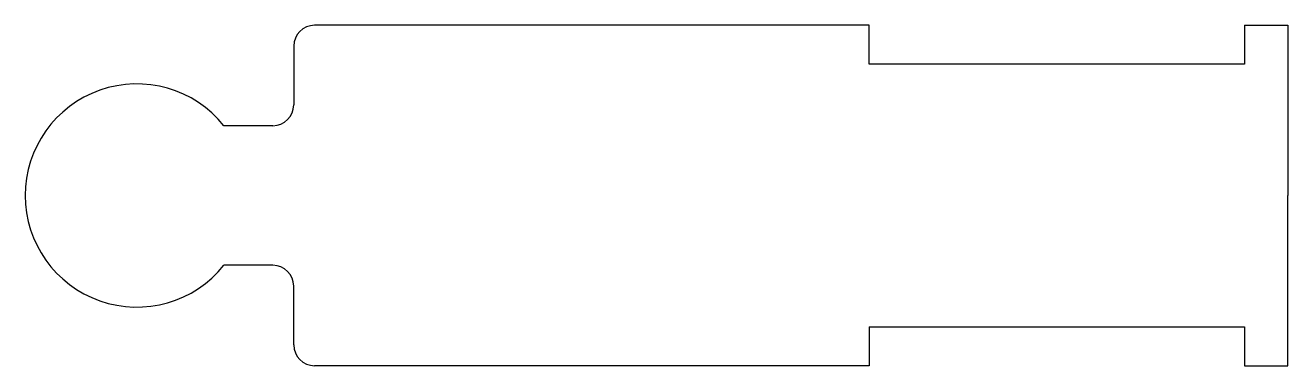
# Model space of a CAD drawing. Header units: millimetres. Extents: x -97.3 to -6.8, y -12.2 to 12.2.
import ezdxf

# ---------------------------------------------------------------- set-up
doc = ezdxf.new("R2010")
doc.units = ezdxf.units.MM
doc.layers.add('Shape2DView015', color=7, linetype='CONTINUOUS')

msp = doc.modelspace()

# ---------------------------------------------------------------- linework, layer by layer
at = {"layer": 'Shape2DView015'}
for p, q in [((-36.85, 12.2), (-76.6, 12.2)), ((-36.85, 9.4), (-36.85, 12.2)), ((-9.95, 12.2), (-9.95, 9.4)), ((-9.95, 12.2), (-6.85, 12.2)), ((-6.85, 12.2), (-6.85, 0)), ((-78.1, 10.7), (-78.1, 6.5)), ((-9.95, 9.4), (-36.85, 9.4)), ((-79.6, 5), (-83.1, 5)), ((-6.85, -12.2), (-6.85, 0)), ((-79.6, -5), (-83.1, -5)), ((-78.1, -10.7), (-78.1, -6.5)), ((-36.85, -9.4), (-9.95, -9.4)), ((-36.85, -9.4), (-36.85, -12.2)), ((-9.95, -9.4), (-9.95, -12.2)), ((-36.85, -12.2), (-76.6, -12.2)), ((-9.95, -12.2), (-6.85, -12.2))]:
    msp.add_line(p, q, dxfattribs=at)
for centre, radius, start, end in [((-76.6, 10.7), 1.5, 90, 180), ((-89.345, 0), 8, 38.6822, -38.6822), ((-79.6, 6.5), 1.5, -90, 0), ((-79.6, -6.5), 1.5, 0, 90), ((-76.6, -10.7), 1.5, 180, -90)]:
    msp.add_arc(centre, radius, start, end, dxfattribs=at)

doc.saveas('drawing.dxf')
